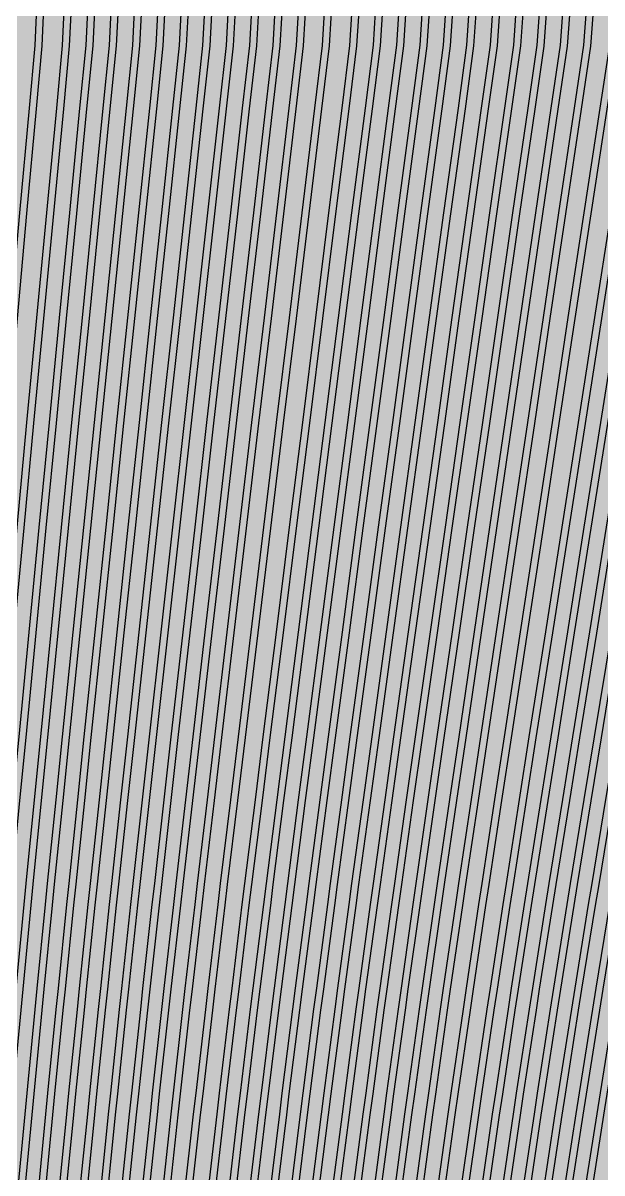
# Model space of a CAD drawing. Header units: metres. Extents: x -7220 to 10980, y -29667 to 1833.
# Drawn here: x 2128.5 to 2301, y -16540.7 to -16197.9 of the extents above; entities that cross this region are included whole.
import ezdxf

# ---------------------------------------------------------------- set-up
doc = ezdxf.new("R2010")
doc.units = ezdxf.units.M
doc.layers.add('Metal1', color=4, linetype='CONTINUOUS')
doc.layers.add('Polyimide', color=7, linetype='CONTINUOUS')

msp = doc.modelspace()

# ---------------------------------------------------------------- hatches: boundary and pattern name
at = {"layer": 'Polyimide'}
msp.add_hatch(color=7, dxfattribs=at).paths.add_polyline_path([(4099.45, -13861.55), (4142.64, -14152.77), (4214.18, -14438.35), (4313.36, -14715.55), (4439.24, -14981.69), (4590.59, -15234.21), (4765.97, -15470.68), (4963.68, -15688.82), (5181.82, -15886.53), (5418.29, -16061.91), (5670.81, -16213.26), (5936.95, -16339.14), (6214.15, -16438.32), (6499.73, -16509.85), (6790.95, -16553.05), (7085, -16567.5), (9980.38, -16567.5), (10058.79, -16571.35), (10136.45, -16582.87), (10212.6, -16601.95), (10286.52, -16628.4), (10357.49, -16661.96), (10424.83, -16702.32), (10487.89, -16749.09), (10546.06, -16801.81), (10598.78, -16859.98), (10645.55, -16923.04), (10685.91, -16990.38), (10719.48, -17061.35), (10745.93, -17135.27), (10765, -17211.43), (10776.52, -17289.08), (10780.38, -17367.5), (10780.38, -21957.3), (10741.61, -22012.91), (10705.97, -22070.59), (10673.58, -22130.14), (10644.53, -22191.39), (10618.92, -22254.16), (10596.82, -22318.25), (10578.3, -22383.46), (10563.41, -22449.6), (10552.21, -22516.46), (10544.72, -22583.84), (10540.97, -22651.53), (10540.97, -22719.32), (10544.72, -22787.01), (10552.21, -22854.38), (10563.41, -22921.24), (10578.3, -22987.38), (10596.82, -23052.6), (10618.92, -23116.68), (10644.53, -23179.45), (10673.58, -23240.71), (10705.97, -23300.26), (10741.61, -23357.93), (10780.38, -23413.54), (10780.38, -28667.5), (10776.52, -28745.91), (10765, -28823.57), (10745.93, -28899.73), (10719.48, -28973.65), (10685.91, -29044.62), (10645.55, -29111.96), (10598.78, -29175.01), (10546.06, -29233.19), (10487.89, -29285.91), (10424.83, -29332.68), (10357.49, -29373.04), (10286.52, -29406.6), (10212.6, -29433.05), (10136.45, -29452.13), (10058.79, -29463.65), (9980.38, -29467.5), (-6219.63, -29467.5), (-6298.04, -29463.65), (-6375.7, -29452.13), (-6451.85, -29433.05), (-6525.77, -29406.6), (-6596.74, -29373.04), (-6664.08, -29332.68), (-6727.14, -29285.91), (-6785.31, -29233.19), (-6838.03, -29175.01), (-6884.8, -29111.96), (-6925.16, -29044.62), (-6958.73, -28973.65), (-6985.18, -28899.73), (-7004.25, -28823.57), (-7015.77, -28745.91), (-7019.63, -28667.5), (-7019.63, -23426.32), (-6979.36, -23370.07), (-6942.33, -23311.63), (-6908.66, -23251.2), (-6878.45, -23188.96), (-6851.81, -23125.12), (-6828.81, -23059.88), (-6809.53, -22993.44), (-6794.04, -22926.02), (-6782.37, -22857.83), (-6774.57, -22789.09), (-6770.67, -22720.02), (-6770.67, -22650.84), (-6774.57, -22581.77), (-6782.37, -22513.03), (-6794.04, -22444.84), (-6809.53, -22377.42), (-6828.81, -22310.98), (-6851.81, -22245.74), (-6878.45, -22181.89), (-6908.66, -22119.66), (-6942.33, -22059.22), (-6979.36, -22000.79), (-7019.63, -21944.54), (-7019.63, -17367.5), (-7015.77, -17289.08), (-7004.25, -17211.43), (-6985.18, -17135.27), (-6958.73, -17061.35), (-6925.16, -16990.38), (-6884.8, -16923.04), (-6838.03, -16859.98), (-6785.31, -16801.81), (-6727.14, -16749.09), (-6664.08, -16702.32), (-6596.74, -16661.96), (-6525.77, -16628.4), (-6451.85, -16601.95), (-6375.7, -16582.87), (-6298.04, -16571.35), (-6219.63, -16567.5), (-3314, -16567.5), (-3019.95, -16553.05), (-2728.73, -16509.85), (-2443.15, -16438.32), (-2165.95, -16339.14), (-1899.81, -16213.26), (-1647.29, -16061.91), (-1410.82, -15886.53), (-1192.68, -15688.82), (-994.97, -15470.68), (-819.59, -15234.21), (-668.24, -14981.69), (-542.36, -14715.55), (-443.18, -14438.35), (-371.64, -14152.77), (-328.45, -13861.55), (-314, -13567.5), (-314, -13373.48), (-317.45, -13328.11), (-327.72, -13283.78), (-344.58, -13241.52), (-367.63, -13202.3), (-396.35, -13167.01), (-430.08, -13136.47), (-468.03, -13111.38), (-509.35, -13092.32), (-509.35, -13092.32), (-578.18, -13061.27), (-642.2, -13021.24), (-700.26, -12972.96), (-751.3, -12917.31), (-794.39, -12855.3), (-828.74, -12788.06), (-853.73, -12716.8), (-868.91, -12642.84), (-874, -12567.5), (-868.91, -12492.16), (-853.73, -12418.19), (-828.74, -12346.94), (-794.39, -12279.7), (-751.3, -12217.69), (-700.26, -12162.04), (-642.2, -12113.76), (-578.18, -12073.73), (-509.35, -12042.68), (-509.35, -12042.68), (-468.03, -12023.62), (-430.08, -11998.53), (-396.35, -11967.99), (-367.63, -11932.7), (-344.58, -11893.47), (-327.72, -11851.21), (-317.45, -11806.89), (-314, -11761.52), (-314, -11074.31), (-317.45, -11028.94), (-327.72, -10984.62), (-344.58, -10942.36), (-367.63, -10903.13), (-396.35, -10867.84), (-430.08, -10837.3), (-468.03, -10812.21), (-509.35, -10793.16), (-509.35, -10793.16), (-578.18, -10762.1), (-642.2, -10722.07), (-700.26, -10673.8), (-751.3, -10618.15), (-794.39, -10556.13), (-828.74, -10488.89), (-853.73, -10417.64), (-868.91, -10343.67), (-874, -10268.33), (-868.91, -10192.99), (-853.73, -10119.03), (-828.74, -10047.77), (-794.39, -9980.53), (-751.3, -9918.52), (-700.26, -9862.87), (-642.2, -9814.59), (-578.18, -9774.56), (-509.35, -9743.51), (-509.35, -9743.51), (-468.03, -9724.45), (-430.08, -9699.36), (-396.35, -9668.82), (-367.63, -9633.53), (-344.58, -9594.31), (-327.72, -9552.05), (-317.45, -9507.72), (-314, -9462.35), (-314, -8775.14), (-317.45, -8729.78), (-327.72, -8685.45), (-344.58, -8643.19), (-367.63, -8603.96), (-396.35, -8568.68), (-430.08, -8538.14), (-468.03, -8513.05), (-509.35, -8493.99), (-509.35, -8493.99), (-578.18, -8462.94), (-642.2, -8422.91), (-700.26, -8374.63), (-751.3, -8318.98), (-794.39, -8256.97), (-828.74, -8189.73), (-853.73, -8118.47), (-868.91, -8044.5), (-874, -7969.17), (-868.91, -7893.83), (-853.73, -7819.86), (-828.74, -7748.61), (-794.39, -7681.36), (-751.3, -7619.35), (-700.26, -7563.7), (-642.2, -7515.42), (-578.18, -7475.4), (-509.35, -7444.34), (-509.35, -7444.34), (-468.03, -7425.28), (-430.08, -7400.2), (-396.35, -7369.66), (-367.63, -7334.37), (-344.58, -7295.14), (-327.72, -7252.88), (-317.45, -7208.56), (-314, -7163.19), (-314, -6475.98), (-317.45, -6430.61), (-327.72, -6386.29), (-344.58, -6344.02), (-367.63, -6304.8), (-396.35, -6269.51), (-430.08, -6238.97), (-468.03, -6213.88), (-509.35, -6194.82), (-509.35, -6194.82), (-578.18, -6163.77), (-642.2, -6123.74), (-700.26, -6075.46), (-751.3, -6019.81), (-794.39, -5957.8), (-828.74, -5890.56), (-853.73, -5819.31), (-868.91, -5745.34), (-874, -5670), (-868.91, -5594.66), (-853.73, -5520.69), (-828.74, -5449.44), (-794.39, -5382.2), (-751.3, -5320.19), (-700.26, -5264.54), (-642.2, -5216.26), (-578.18, -5176.23), (-509.35, -5145.18), (-509.35, -5145.18), (-468.03, -5126.12), (-430.08, -5101.03), (-396.35, -5070.49), (-367.63, -5035.2), (-344.58, -4995.98), (-327.72, -4953.71), (-317.45, -4909.39), (-314, -4864.02), (-314, 380), (-314, 1532.5), (-269, 1532.5), (-268.78, 1525.63), (-268.1, 1518.79), (-266.98, 1512.02), (-265.42, 1505.32), (-263.43, 1498.75), (-261.01, 1492.32), (-258.17, 1486.06), (-254.93, 1480), (-251.3, 1474.17), (-247.3, 1468.58), (-242.94, 1463.27), (-238.25, 1458.25), (-233.23, 1453.56), (-227.92, 1449.2), (-222.33, 1445.2), (-216.5, 1441.57), (-210.44, 1438.33), (-204.18, 1435.49), (-197.75, 1433.07), (-191.18, 1431.08), (-184.48, 1429.52), (-177.71, 1428.4), (-170.87, 1427.72), (-164, 1427.5), (-157.13, 1427.72), (-150.29, 1428.4), (-143.52, 1429.52), (-136.82, 1431.08), (-130.25, 1433.07), (-123.82, 1435.49), (-117.56, 1438.33), (-111.5, 1441.57), (-105.67, 1445.2), (-100.08, 1449.2), (-94.77, 1453.56), (-89.75, 1458.25), (-85.06, 1463.27), (-80.7, 1468.58), (-76.7, 1474.17), (-73.07, 1480), (-69.83, 1486.06), (-66.99, 1492.32), (-64.57, 1498.75), (-62.58, 1505.32), (-61.02, 1512.02), (-59.9, 1518.79), (-59.22, 1525.63), (-59, 1532.5), (1786, 1532.5), (3835, 1532.5), (3835.21, 1539.04), (3835.86, 1545.55), (3836.92, 1552.01), (3838.41, 1558.38), (3840.31, 1564.64), (3842.61, 1570.77), (3845.31, 1576.73), (3848.4, 1582.5), (3851.85, 1588.06), (3855.66, 1593.38), (3859.82, 1598.43), (3864.29, 1603.21), (3869.07, 1607.68), (3874.12, 1611.84), (3879.44, 1615.65), (3885, 1619.1), (3890.77, 1622.19), (3896.73, 1624.89), (3902.86, 1627.19), (3909.12, 1629.09), (3915.49, 1630.58), (3921.95, 1631.64), (3928.46, 1632.29), (3935, 1632.5), (3941.54, 1632.29), (3948.05, 1631.64), (3954.51, 1630.58), (3960.88, 1629.09), (3967.14, 1627.19), (3973.27, 1624.89), (3979.23, 1622.19), (3985, 1619.1), (3990.56, 1615.65), (3995.88, 1611.84), (4000.93, 1607.68), (4005.71, 1603.21), (4010.18, 1598.43), (4014.34, 1593.38), (4018.15, 1588.06), (4021.6, 1582.5), (4024.69, 1576.73), (4027.39, 1570.77), (4029.69, 1564.64), (4031.59, 1558.38), (4033.08, 1552.01), (4034.14, 1545.55), (4034.79, 1539.04), (4035, 1532.5), (4085, 1532.5), (4085, 380), (4085, 330), (4085, -4864.02), (4088.45, -4909.39), (4098.72, -4953.71), (4115.58, -4995.98), (4138.63, -5035.2), (4167.35, -5070.49), (4201.08, -5101.03), (4239.03, -5126.12), (4280.35, -5145.18), (4280.35, -5145.18), (4349.18, -5176.23), (4413.2, -5216.26), (4471.26, -5264.54), (4522.3, -5320.19), (4565.39, -5382.2), (4599.74, -5449.44), (4624.73, -5520.69), (4639.91, -5594.66), (4645, -5670), (4639.91, -5745.34), (4624.73, -5819.31), (4599.74, -5890.56), (4565.39, -5957.8), (4522.3, -6019.81), (4471.26, -6075.46), (4413.2, -6123.74), (4349.18, -6163.77), (4280.35, -6194.82), (4239.03, -6213.88), (4201.08, -6238.97), (4167.35, -6269.51), (4138.63, -6304.8), (4115.58, -6344.02), (4098.72, -6386.29), (4088.45, -6430.61), (4085, -6475.98), (4085, -13567.5), (4099.45, -13861.55)])

# ---------------------------------------------------------------- linework, layer by layer
at = {"layer": 'Metal1'}
for points in [[(2101.41, -16548.19), (2103.49, -16523.2), (2104.02, -16516.94), (2106.17, -16491.95), (2106.71, -16485.7), (2108.93, -16460.71), (2109.49, -16454.46), (2111.75, -16429.46), (2113.44, -16410.72), (2116.27, -16379.48), (2119.1, -16348.24), (2121.93, -16317), (2124.76, -16285.76), (2127.59, -16254.51), (2130.42, -16223.27), (2132.12, -16204.55), (2133.23, -16179.55), (2132.5, -15692.12)], [(2136, -15692.12), (2135.27, -16179.6), (2134.12, -16204.69), (2132.42, -16223.45), (2129.59, -16254.69), (2126.76, -16285.94), (2123.93, -16317.18), (2121.1, -16348.42), (2118.27, -16379.66), (2115.44, -16410.9), (2113.74, -16429.64), (2111.48, -16454.64), (2110.92, -16460.89), (2108.7, -16485.88), (2108.16, -16492.12), (2106.01, -16517.11), (2105.48, -16523.36), (2103.4, -16548.35)], [(2108.3, -16548.18), (2110.47, -16523.19), (2111.02, -16516.94), (2113.26, -16491.95), (2113.83, -16485.7), (2116.14, -16460.71), (2116.73, -16454.45), (2119.08, -16429.46), (2120.85, -16410.72), (2123.8, -16379.47), (2126.75, -16348.23), (2129.7, -16316.99), (2132.65, -16285.75), (2135.6, -16254.51), (2138.55, -16223.27), (2140.32, -16204.55), (2141.48, -16179.55), (2140.75, -15692.12)], [(2144.25, -15692.12), (2143.52, -16179.59), (2142.32, -16204.69), (2140.55, -16223.46), (2137.59, -16254.7), (2134.64, -16285.94), (2131.69, -16317.18), (2128.74, -16348.42), (2125.79, -16379.66), (2122.84, -16410.9), (2121.07, -16429.65), (2118.72, -16454.64), (2118.13, -16460.89), (2115.82, -16485.88), (2115.25, -16492.13), (2113.02, -16517.12), (2112.46, -16523.37), (2110.3, -16548.36)], [(2114.47, -16548.18), (2116.69, -16523.19), (2117.26, -16516.94), (2119.55, -16491.95), (2120.14, -16485.69), (2122.51, -16460.7), (2123.11, -16454.45), (2125.52, -16429.46), (2127.33, -16410.71), (2130.36, -16379.47), (2133.38, -16348.23), (2136.41, -16316.99), (2139.43, -16285.75), (2142.46, -16254.51), (2145.48, -16223.27), (2147.29, -16204.55), (2148.48, -16179.54), (2147.75, -15692.12)], [(2151.25, -15692.12), (2150.52, -16179.59), (2149.29, -16204.69), (2147.47, -16223.46), (2144.45, -16254.7), (2141.42, -16285.94), (2138.4, -16317.18), (2135.37, -16348.42), (2132.35, -16379.66), (2129.32, -16410.91), (2127.51, -16429.65), (2125.1, -16454.64), (2124.5, -16460.89), (2122.13, -16485.88), (2121.55, -16492.13), (2119.25, -16517.12), (2118.68, -16523.37), (2116.46, -16548.36)], [(2120.64, -16548.18), (2122.91, -16523.19), (2123.49, -16516.94), (2125.84, -16491.94), (2126.44, -16485.69), (2128.87, -16460.7), (2129.49, -16454.45), (2131.96, -16429.46), (2133.82, -16410.71), (2136.91, -16379.47), (2140.01, -16348.23), (2143.11, -16316.99), (2146.21, -16285.75), (2149.31, -16254.51), (2152.41, -16223.27), (2154.26, -16204.55), (2155.48, -16179.54), (2154.75, -15692.12)], [(2158.25, -15692.12), (2157.52, -16179.59), (2156.26, -16204.69), (2154.4, -16223.46), (2151.3, -16254.7), (2148.2, -16285.94), (2145.1, -16317.19), (2142, -16348.43), (2138.9, -16379.67), (2135.81, -16410.91), (2133.95, -16429.65), (2131.48, -16454.64), (2130.86, -16460.9), (2128.43, -16485.88), (2127.84, -16492.13), (2125.48, -16517.12), (2124.9, -16523.37), (2122.63, -16548.36)], [(2126.8, -16548.18), (2129.13, -16523.19), (2129.73, -16516.93), (2132.14, -16491.94), (2132.75, -16485.69), (2135.23, -16460.7), (2135.86, -16454.45), (2138.39, -16429.45), (2140.3, -16410.71), (2143.47, -16379.47), (2146.64, -16348.23), (2149.81, -16316.99), (2152.99, -16285.74), (2156.16, -16254.5), (2159.33, -16223.26), (2161.23, -16204.54), (2162.48, -16179.54), (2161.75, -15692.12)], [(2165.25, -15692.12), (2164.52, -16179.59), (2163.23, -16204.7), (2161.32, -16223.46), (2158.15, -16254.71), (2154.98, -16285.95), (2151.8, -16317.19), (2148.63, -16348.43), (2145.46, -16379.67), (2142.29, -16410.91), (2140.38, -16429.66), (2137.85, -16454.65), (2137.22, -16460.9), (2134.74, -16485.89), (2134.13, -16492.14), (2131.72, -16517.12), (2131.13, -16523.37), (2128.79, -16548.36)], [(2132.97, -16548.18), (2135.35, -16523.18), (2135.96, -16516.93), (2138.43, -16491.94), (2139.05, -16485.69), (2141.6, -16460.7), (2142.24, -16454.44), (2144.83, -16429.45), (2146.78, -16410.71), (2150.02, -16379.47), (2153.27, -16348.22), (2156.52, -16316.98), (2159.77, -16285.74), (2163.01, -16254.5), (2166.26, -16223.26), (2168.2, -16204.54), (2169.48, -16179.53), (2168.75, -15692.12)], [(2172.25, -15692.12), (2171.52, -16179.59), (2170.2, -16204.7), (2168.25, -16223.47), (2165, -16254.71), (2161.75, -16285.95), (2158.51, -16317.19), (2155.26, -16348.43), (2152.01, -16379.67), (2148.77, -16410.91), (2146.82, -16429.66), (2144.23, -16454.65), (2143.59, -16460.9), (2141.04, -16485.89), (2140.42, -16492.14), (2137.95, -16517.13), (2137.35, -16523.38), (2134.96, -16548.36)], [(2139.13, -16548.17), (2141.58, -16523.18), (2142.2, -16516.93), (2144.72, -16491.94), (2145.36, -16485.68), (2147.96, -16460.69), (2148.62, -16454.44), (2151.27, -16429.45), (2153.26, -16410.7), (2156.58, -16379.46), (2159.9, -16348.22), (2163.22, -16316.98), (2166.54, -16285.74), (2169.86, -16254.5), (2173.18, -16223.26), (2175.17, -16204.54), (2176.48, -16179.53), (2175.75, -15692.12)], [(2179.25, -15692.12), (2178.52, -16179.58), (2177.17, -16204.7), (2175.17, -16223.47), (2171.85, -16254.71), (2168.53, -16285.95), (2165.21, -16317.19), (2161.89, -16348.43), (2158.57, -16379.67), (2155.25, -16410.91), (2153.26, -16429.66), (2150.61, -16454.65), (2149.95, -16460.9), (2147.35, -16485.89), (2146.71, -16492.14), (2144.19, -16517.13), (2143.57, -16523.38), (2141.13, -16548.37)], [(2145.3, -16548.17), (2147.8, -16523.18), (2148.43, -16516.93), (2151.01, -16491.94), (2151.66, -16485.68), (2154.32, -16460.69), (2155, -16454.44), (2157.7, -16429.45), (2159.74, -16410.7), (2163.14, -16379.46), (2166.53, -16348.22), (2169.93, -16316.98), (2173.32, -16285.74), (2176.72, -16254.5), (2180.11, -16223.26), (2182.14, -16204.54), (2183.48, -16179.53), (2182.75, -15692.12)], [(2186.25, -15692.12), (2185.52, -16179.58), (2184.14, -16204.7), (2182.1, -16223.47), (2178.7, -16254.71), (2175.31, -16285.95), (2171.91, -16317.19), (2168.52, -16348.44), (2165.12, -16379.68), (2161.73, -16410.92), (2159.69, -16429.66), (2156.99, -16454.65), (2156.31, -16460.91), (2153.65, -16485.89), (2153, -16492.14), (2150.42, -16517.13), (2149.79, -16523.38), (2147.29, -16548.37)], [(2151.47, -16548.17), (2154.02, -16523.18), (2154.67, -16516.92), (2157.3, -16491.93), (2157.97, -16485.68), (2160.69, -16460.69), (2161.38, -16454.44), (2164.14, -16429.44), (2166.22, -16410.7), (2169.69, -16379.46), (2173.16, -16348.22), (2176.63, -16316.98), (2180.1, -16285.74), (2183.57, -16254.49), (2187.04, -16223.25), (2189.12, -16204.54), (2190.48, -16179.52), (2189.75, -15692.12)], [(2193.25, -15692.12), (2192.52, -16179.58), (2191.11, -16204.7), (2189.02, -16223.47), (2185.56, -16254.72), (2182.09, -16285.96), (2178.62, -16317.2), (2175.15, -16348.44), (2171.68, -16379.68), (2168.21, -16410.92), (2166.13, -16429.67), (2163.36, -16454.66), (2162.67, -16460.91), (2159.96, -16485.89), (2159.29, -16492.15), (2156.65, -16517.13), (2156.01, -16523.38), (2153.46, -16548.37)], [(2157.63, -16548.17), (2160.24, -16523.18), (2160.9, -16516.92), (2163.59, -16491.93), (2164.27, -16485.68), (2167.05, -16460.69), (2167.75, -16454.43), (2170.58, -16429.44), (2172.7, -16410.7), (2176.25, -16379.46), (2179.79, -16348.21), (2183.33, -16316.97), (2186.88, -16285.73), (2190.42, -16254.49), (2193.96, -16223.25), (2196.09, -16204.53), (2197.48, -16179.52), (2196.75, -15692.12)], [(2200.25, -15692.12), (2199.52, -16179.58), (2198.08, -16204.7), (2195.95, -16223.48), (2192.41, -16254.72), (2188.86, -16285.96), (2185.32, -16317.2), (2181.78, -16348.44), (2178.23, -16379.68), (2174.69, -16410.92), (2172.57, -16429.67), (2169.74, -16454.66), (2169.04, -16460.91), (2166.26, -16485.9), (2165.58, -16492.15), (2162.89, -16517.13), (2162.23, -16523.39), (2159.62, -16548.37)], [(2163.8, -16548.16), (2166.46, -16523.17), (2167.13, -16516.92), (2169.88, -16491.93), (2170.58, -16485.68), (2173.41, -16460.69), (2174.13, -16454.43), (2177.02, -16429.44), (2179.19, -16410.69), (2182.8, -16379.45), (2186.42, -16348.21), (2190.04, -16316.97), (2193.65, -16285.73), (2197.27, -16254.49), (2200.89, -16223.25), (2203.06, -16204.53), (2204.48, -16179.51), (2203.75, -15692.12)], [(2207.25, -15692.12), (2206.52, -16179.57), (2205.05, -16204.71), (2202.88, -16223.48), (2199.26, -16254.72), (2195.64, -16285.96), (2192.02, -16317.2), (2188.41, -16348.44), (2184.79, -16379.68), (2181.17, -16410.92), (2179, -16429.67), (2176.12, -16454.66), (2175.4, -16460.91), (2172.57, -16485.9), (2171.87, -16492.15), (2169.12, -16517.14), (2168.45, -16523.39), (2165.79, -16548.37)], [(2169.97, -16548.16), (2172.68, -16523.17), (2173.37, -16516.92), (2176.17, -16491.93), (2176.88, -16485.67), (2179.77, -16460.68), (2180.51, -16454.43), (2183.45, -16429.44), (2185.67, -16410.69), (2189.36, -16379.45), (2193.05, -16348.21), (2196.74, -16316.97), (2200.43, -16285.73), (2204.12, -16254.49), (2207.82, -16223.25), (2210.03, -16204.53), (2211.48, -16179.51), (2210.75, -15692.12)], [(2214.25, -15692.12), (2213.52, -16179.57), (2212.02, -16204.71), (2209.8, -16223.48), (2206.11, -16254.72), (2202.42, -16285.96), (2198.73, -16317.2), (2195.04, -16348.44), (2191.34, -16379.69), (2187.65, -16410.93), (2185.44, -16429.67), (2182.5, -16454.66), (2181.76, -16460.92), (2178.87, -16485.9), (2178.16, -16492.15), (2175.36, -16517.14), (2174.67, -16523.39), (2171.95, -16548.38)], [(2176.57, -16548.16), (2179.36, -16523.17), (2180.07, -16516.91), (2182.95, -16491.93), (2183.68, -16485.67), (2186.65, -16460.68), (2187.4, -16454.43), (2190.43, -16429.43), (2192.7, -16410.69), (2196.5, -16379.45), (2200.29, -16348.21), (2204.08, -16316.97), (2207.88, -16285.73), (2211.67, -16254.48), (2215.46, -16223.24), (2217.74, -16204.53), (2219.23, -16179.5), (2218.5, -15692.12)], [(2222, -15692.12), (2221.27, -16179.57), (2219.73, -16204.71), (2217.45, -16223.48), (2213.66, -16254.73), (2209.86, -16285.97), (2206.07, -16317.21), (2202.28, -16348.45), (2198.48, -16379.69), (2194.69, -16410.93), (2192.41, -16429.68), (2189.39, -16454.67), (2188.63, -16460.92), (2185.67, -16485.9), (2184.93, -16492.16), (2182.05, -16517.14), (2181.35, -16523.39), (2178.56, -16548.38)], [(2183.47, -16548.16), (2186.34, -16523.17), (2187.07, -16516.91), (2190.04, -16491.92), (2190.8, -16485.67), (2193.86, -16460.68), (2194.64, -16454.42), (2197.76, -16429.43), (2200.11, -16410.68), (2204.03, -16379.44), (2207.94, -16348.2), (2211.85, -16316.96), (2215.77, -16285.72), (2219.68, -16254.48), (2223.59, -16223.24), (2225.94, -16204.53), (2227.48, -16179.5), (2226.75, -15692.12)], [(2230.25, -15692.12), (2229.52, -16179.56), (2227.93, -16204.71), (2225.58, -16223.49), (2221.66, -16254.73), (2217.75, -16285.97), (2213.84, -16317.21), (2209.92, -16348.45), (2206.01, -16379.69), (2202.1, -16410.93), (2199.75, -16429.68), (2196.63, -16454.67), (2195.85, -16460.92), (2192.79, -16485.91), (2192.03, -16492.16), (2189.06, -16517.15), (2188.33, -16523.4), (2185.45, -16548.38)], [(2189.63, -16548.15), (2192.56, -16523.16), (2193.31, -16516.91), (2196.33, -16491.92), (2197.11, -16485.66), (2200.23, -16460.68), (2201.02, -16454.42), (2204.2, -16429.43), (2206.59, -16410.68), (2210.58, -16379.44), (2214.57, -16348.2), (2218.56, -16316.96), (2222.54, -16285.72), (2226.53, -16254.48), (2230.52, -16223.24), (2232.91, -16204.52), (2234.48, -16179.49), (2233.75, -15692.12)], [(2237.25, -15692.12), (2236.52, -16179.56), (2234.9, -16204.71), (2232.5, -16223.49), (2228.52, -16254.73), (2224.53, -16285.97), (2220.54, -16317.21), (2216.55, -16348.45), (2212.57, -16379.69), (2208.58, -16410.94), (2206.18, -16429.68), (2203, -16454.67), (2202.21, -16460.93), (2199.09, -16485.91), (2198.32, -16492.16), (2195.29, -16517.15), (2194.55, -16523.4), (2191.62, -16548.38)], [(2195.8, -16548.15), (2198.78, -16523.16), (2199.54, -16516.91), (2202.63, -16491.92), (2203.41, -16485.66), (2206.59, -16460.67), (2207.4, -16454.42), (2210.64, -16429.43), (2213.08, -16410.68), (2217.14, -16379.44), (2221.2, -16348.2), (2225.26, -16316.96), (2229.32, -16285.72), (2233.38, -16254.48), (2237.45, -16223.23), (2239.88, -16204.52), (2241.48, -16179.49), (2240.75, -15692.12)], [(2244.25, -15692.12), (2243.52, -16179.55), (2241.87, -16204.72), (2239.43, -16223.49), (2235.37, -16254.73), (2231.31, -16285.97), (2227.24, -16317.22), (2223.18, -16348.46), (2219.12, -16379.7), (2215.06, -16410.94), (2212.62, -16429.68), (2209.38, -16454.67), (2208.57, -16460.93), (2205.39, -16485.91), (2204.61, -16492.17), (2201.53, -16517.15), (2200.77, -16523.4), (2197.78, -16548.39)], [(2201.96, -16548.15), (2205, -16523.16), (2205.78, -16516.9), (2208.92, -16491.92), (2209.72, -16485.66), (2212.95, -16460.67), (2213.78, -16454.42), (2217.07, -16429.42), (2219.56, -16410.68), (2223.69, -16379.44), (2227.83, -16348.2), (2231.96, -16316.96), (2236.1, -16285.71), (2240.24, -16254.47), (2244.37, -16223.23), (2246.85, -16204.52), (2248.48, -16179.48), (2247.75, -15692.12)], [(2251.25, -15692.12), (2250.52, -16179.55), (2248.84, -16204.72), (2246.36, -16223.5), (2242.22, -16254.74), (2238.08, -16285.98), (2233.95, -16317.22), (2229.81, -16348.46), (2225.68, -16379.7), (2221.54, -16410.94), (2219.06, -16429.69), (2215.76, -16454.68), (2214.94, -16460.93), (2211.7, -16485.92), (2210.9, -16492.17), (2207.76, -16517.15), (2206.99, -16523.4), (2203.95, -16548.39)], [(2208.13, -16548.15), (2211.22, -16523.16), (2212.01, -16516.9), (2215.21, -16491.91), (2216.02, -16485.66), (2219.32, -16460.67), (2220.15, -16454.41), (2223.51, -16429.42), (2226.04, -16410.68), (2230.25, -16379.43), (2234.46, -16348.19), (2238.67, -16316.95), (2242.88, -16285.71), (2247.09, -16254.47), (2251.3, -16223.23), (2253.82, -16204.52), (2255.48, -16179.48), (2254.75, -15692.12)], [(2258.25, -15692.12), (2257.52, -16179.55), (2255.81, -16204.72), (2253.28, -16223.5), (2249.07, -16254.74), (2244.86, -16285.98), (2240.65, -16317.22), (2236.44, -16348.46), (2232.23, -16379.7), (2228.02, -16410.94), (2225.49, -16429.69), (2222.14, -16454.68), (2221.3, -16460.93), (2218, -16485.92), (2217.19, -16492.17), (2214, -16517.15), (2213.21, -16523.41), (2210.12, -16548.39)], [(2214.3, -16548.15), (2217.45, -16523.16), (2218.25, -16516.9), (2221.5, -16491.91), (2222.33, -16485.66), (2225.68, -16460.67), (2226.53, -16454.41), (2229.95, -16429.42), (2232.52, -16410.67), (2236.8, -16379.43), (2241.09, -16348.19), (2245.37, -16316.95), (2249.66, -16285.71), (2253.94, -16254.47), (2258.23, -16223.23), (2260.79, -16204.52), (2262.48, -16179.47), (2261.75, -15692.12)], [(2265.25, -15692.12), (2264.52, -16179.54), (2262.78, -16204.72), (2260.21, -16223.5), (2255.92, -16254.74), (2251.64, -16285.98), (2247.35, -16317.22), (2243.07, -16348.46), (2238.79, -16379.7), (2234.5, -16410.95), (2231.93, -16429.69), (2228.51, -16454.68), (2227.66, -16460.94), (2224.31, -16485.92), (2223.48, -16492.17), (2220.23, -16517.16), (2219.43, -16523.41), (2216.28, -16548.39)], [(2220.46, -16548.14), (2223.67, -16523.16), (2224.48, -16516.9), (2227.79, -16491.91), (2228.63, -16485.65), (2232.04, -16460.67), (2232.91, -16454.41), (2236.39, -16429.42), (2239, -16410.67), (2243.36, -16379.43), (2247.72, -16348.19), (2252.08, -16316.95), (2256.43, -16285.71), (2260.79, -16254.47), (2265.15, -16223.23), (2267.76, -16204.52), (2269.48, -16179.47), (2268.75, -15692.12)], [(2272.25, -15692.12), (2271.52, -16179.54), (2269.75, -16204.72), (2267.13, -16223.5), (2262.77, -16254.74), (2258.42, -16285.98), (2254.06, -16317.22), (2249.7, -16348.47), (2245.34, -16379.71), (2240.98, -16410.95), (2238.37, -16429.69), (2234.89, -16454.68), (2234.03, -16460.94), (2230.61, -16485.92), (2229.77, -16492.17), (2226.46, -16517.16), (2225.65, -16523.41), (2222.45, -16548.4)], [(2226.63, -16548.14), (2229.89, -16523.15), (2230.72, -16516.9), (2234.08, -16491.91), (2234.94, -16485.65), (2238.41, -16460.66), (2239.29, -16454.41), (2242.82, -16429.42), (2245.48, -16410.67), (2249.92, -16379.43), (2254.35, -16348.19), (2258.78, -16316.95), (2263.21, -16285.71), (2267.65, -16254.46), (2272.08, -16223.22), (2274.73, -16204.51), (2276.48, -16179.47), (2275.75, -15692.12)], [(2279.25, -15692.12), (2278.52, -16179.54), (2276.72, -16204.72), (2274.06, -16223.5), (2269.63, -16254.75), (2265.19, -16285.99), (2260.76, -16317.23), (2256.33, -16348.47), (2251.9, -16379.71), (2247.46, -16410.95), (2244.8, -16429.7), (2241.27, -16454.69), (2240.39, -16460.94), (2236.92, -16485.92), (2236.06, -16492.18), (2232.7, -16517.16), (2231.87, -16523.41), (2228.61, -16548.4)], [(2232.8, -16548.14), (2236.11, -16523.15), (2236.95, -16516.89), (2240.37, -16491.91), (2241.24, -16485.65), (2244.77, -16460.66), (2245.67, -16454.4), (2249.26, -16429.41), (2251.96, -16410.67), (2256.47, -16379.43), (2260.98, -16348.18), (2265.48, -16316.94), (2269.99, -16285.7), (2274.5, -16254.46), (2279, -16223.22), (2281.7, -16204.51), (2283.48, -16179.46), (2282.75, -15692.12)], [(2286.25, -15692.12), (2285.52, -16179.53), (2283.69, -16204.73), (2280.98, -16223.51), (2276.48, -16254.75), (2271.97, -16285.99), (2267.46, -16317.23), (2262.96, -16348.47), (2258.45, -16379.71), (2253.94, -16410.95), (2251.24, -16429.7), (2247.65, -16454.69), (2246.75, -16460.94), (2243.22, -16485.93), (2242.35, -16492.18), (2238.93, -16517.16), (2238.09, -16523.42), (2234.78, -16548.4)], [(2238.96, -16548.14), (2242.33, -16523.15), (2243.18, -16516.89), (2246.66, -16491.9), (2247.55, -16485.65), (2251.13, -16460.66), (2252.05, -16454.4), (2255.7, -16429.41), (2258.45, -16410.66), (2263.03, -16379.42), (2267.61, -16348.18), (2272.19, -16316.94), (2276.77, -16285.7), (2281.35, -16254.46), (2285.93, -16223.22), (2288.67, -16204.51), (2290.48, -16179.46), (2289.75, -15692.12)], [(2293.25, -15692.12), (2292.52, -16179.53), (2290.66, -16204.73), (2287.91, -16223.51), (2283.33, -16254.75), (2278.75, -16285.99), (2274.17, -16317.23), (2269.59, -16348.47), (2265.01, -16379.71), (2260.43, -16410.95), (2257.68, -16429.7), (2254.02, -16454.69), (2253.11, -16460.95), (2249.53, -16485.93), (2248.64, -16492.18), (2245.17, -16517.17), (2244.31, -16523.42), (2240.94, -16548.4)], [(2245.13, -16548.13), (2248.55, -16523.15), (2249.42, -16516.89), (2252.95, -16491.9), (2253.85, -16485.64), (2257.5, -16460.66), (2258.42, -16454.4), (2262.13, -16429.41), (2264.93, -16410.66), (2269.58, -16379.42), (2274.24, -16348.18), (2278.89, -16316.94), (2283.55, -16285.7), (2288.2, -16254.46), (2292.86, -16223.22), (2295.64, -16204.51), (2297.48, -16179.45), (2296.75, -15692.12)], [(2300.25, -15692.12), (2299.52, -16179.53), (2297.63, -16204.73), (2294.83, -16223.51), (2290.18, -16254.75), (2285.52, -16285.99), (2280.87, -16317.23), (2276.22, -16348.47), (2271.56, -16379.72), (2266.91, -16410.96), (2264.11, -16429.7), (2260.4, -16454.69), (2259.48, -16460.95), (2255.83, -16485.93), (2254.93, -16492.18), (2251.4, -16517.17), (2250.53, -16523.42), (2247.11, -16548.4)], [(2251.73, -16548.13), (2255.23, -16523.14), (2256.12, -16516.89), (2259.73, -16491.9), (2260.65, -16485.64), (2264.37, -16460.65), (2265.32, -16454.4), (2269.11, -16429.41), (2271.96, -16410.66), (2276.72, -16379.42), (2281.48, -16348.18), (2286.23, -16316.94), (2290.99, -16285.7), (2295.75, -16254.45), (2300.5, -16223.21), (2303.35, -16204.51), (2305.23, -16179.44), (2304.5, -15692.12)], [(2308, -15692.12), (2307.27, -16179.52), (2305.34, -16204.73), (2302.48, -16223.51), (2297.73, -16254.76), (2292.97, -16286), (2288.21, -16317.24), (2283.46, -16348.48), (2278.7, -16379.72), (2273.94, -16410.96), (2271.09, -16429.71), (2267.3, -16454.7), (2266.35, -16460.95), (2262.63, -16485.93), (2261.71, -16492.19), (2258.1, -16517.17), (2257.21, -16523.42), (2253.71, -16548.41)], [(2258.63, -16548.13), (2262.21, -16523.14), (2263.12, -16516.88), (2266.83, -16491.9), (2267.77, -16485.64), (2271.59, -16460.65), (2272.56, -16454.39), (2276.45, -16429.4), (2279.37, -16410.66), (2284.25, -16379.41), (2289.13, -16348.17), (2294, -16316.93), (2298.88, -16285.69), (2303.76, -16254.45), (2308.63, -16223.21), (2311.56, -16204.5), (2313.48, -16179.44), (2312.75, -15692.12)], [(2316.25, -15692.12), (2315.52, -16179.51), (2313.54, -16204.74), (2310.61, -16223.52), (2305.73, -16254.76), (2300.86, -16286), (2295.98, -16317.24), (2291.1, -16348.48), (2286.23, -16379.72), (2281.35, -16410.96), (2278.42, -16429.71), (2274.53, -16454.7), (2273.56, -16460.96), (2269.75, -16485.94), (2268.8, -16492.19), (2265.1, -16517.17), (2264.19, -16523.43), (2260.61, -16548.41)], [(2264.79, -16548.13), (2268.43, -16523.14), (2269.36, -16516.88), (2273.12, -16491.89), (2274.07, -16485.64), (2277.95, -16460.65), (2278.94, -16454.39), (2282.88, -16429.4), (2285.85, -16410.65), (2290.81, -16379.41), (2295.76, -16348.17), (2300.71, -16316.93), (2305.66, -16285.69), (2310.61, -16254.45), (2315.56, -16223.21), (2318.53, -16204.5), (2320.48, -16179.43), (2319.75, -15692.12)], [(2323.25, -15692.12), (2322.52, -16179.51), (2320.51, -16204.74), (2317.54, -16223.52), (2312.59, -16254.76), (2307.63, -16286), (2302.68, -16317.24), (2297.73, -16348.48), (2292.78, -16379.72), (2287.83, -16410.97), (2284.86, -16429.71), (2280.91, -16454.7), (2279.93, -16460.96), (2276.05, -16485.94), (2275.09, -16492.19), (2271.34, -16517.18), (2270.41, -16523.43), (2266.77, -16548.41)], [(2270.96, -16548.12), (2274.65, -16523.14), (2275.59, -16516.88), (2279.41, -16491.89), (2280.38, -16485.63), (2284.31, -16460.65), (2285.31, -16454.39), (2289.32, -16429.4), (2292.34, -16410.65), (2297.36, -16379.41), (2302.39, -16348.17), (2307.41, -16316.93), (2312.44, -16285.69), (2317.46, -16254.45), (2322.49, -16223.2), (2325.5, -16204.5), (2327.48, -16179.43), (2326.75, -15692.12)], [(2330.25, -15692.12), (2329.52, -16179.51), (2327.48, -16204.74), (2324.46, -16223.52), (2319.44, -16254.76), (2314.41, -16286), (2309.39, -16317.25), (2304.36, -16348.49), (2299.34, -16379.73), (2294.31, -16410.97), (2291.3, -16429.71), (2287.29, -16454.7), (2286.29, -16460.96), (2282.35, -16485.94), (2281.38, -16492.2), (2277.57, -16517.18), (2276.63, -16523.43), (2272.94, -16548.41)], [(2277.13, -16548.12), (2280.87, -16523.14), (2281.83, -16516.88), (2285.7, -16491.89), (2286.68, -16485.63), (2290.68, -16460.65), (2291.69, -16454.39), (2295.76, -16429.4), (2298.82, -16410.65), (2303.92, -16379.41), (2309.02, -16348.17), (2314.12, -16316.93), (2319.21, -16285.68), (2324.31, -16254.44), (2329.41, -16223.2), (2332.47, -16204.5), (2334.48, -16179.42), (2333.75, -15692.12)], [(2337.25, -15692.12), (2336.52, -16179.5), (2334.45, -16204.74), (2331.39, -16223.52), (2326.29, -16254.77), (2321.19, -16286.01), (2316.09, -16317.25), (2310.99, -16348.49), (2305.89, -16379.73), (2300.79, -16410.97), (2297.73, -16429.72), (2293.67, -16454.71), (2292.65, -16460.96), (2288.66, -16485.94), (2287.67, -16492.2), (2283.8, -16517.18), (2282.85, -16523.44), (2279.11, -16548.42)], [(2283.29, -16548.12), (2287.09, -16523.13), (2288.06, -16516.87), (2291.99, -16491.89), (2292.99, -16485.63), (2297.04, -16460.64), (2298.07, -16454.38), (2302.19, -16429.39), (2305.3, -16410.65), (2310.47, -16379.4), (2315.65, -16348.16), (2320.82, -16316.92), (2325.99, -16285.68), (2331.17, -16254.44), (2336.34, -16223.2), (2339.44, -16204.5), (2341.48, -16179.41), (2340.75, -15692.12)], [(2344.25, -15692.12), (2343.52, -16179.5), (2341.42, -16204.74), (2338.31, -16223.53), (2333.14, -16254.77), (2327.97, -16286.01), (2322.79, -16317.25), (2317.62, -16348.49), (2312.45, -16379.73), (2307.27, -16410.97), (2304.17, -16429.72), (2300.04, -16454.71), (2299.01, -16460.97), (2294.96, -16485.95), (2293.96, -16492.2), (2290.04, -16517.18), (2289.07, -16523.44), (2285.27, -16548.42)], [(2289.46, -16548.12), (2293.32, -16523.13), (2294.3, -16516.87), (2298.28, -16491.89), (2299.29, -16485.63), (2303.4, -16460.64), (2304.45, -16454.38), (2308.63, -16429.39), (2311.78, -16410.64), (2317.03, -16379.4), (2322.28, -16348.16), (2327.52, -16316.92), (2332.77, -16285.68), (2338.02, -16254.44), (2343.27, -16223.2), (2346.41, -16204.49), (2348.48, -16179.41), (2347.75, -15692.12)], [(2351.25, -15692.12), (2350.52, -16179.49), (2348.39, -16204.74), (2345.24, -16223.53), (2339.99, -16254.77), (2334.74, -16286.01), (2329.5, -16317.25), (2324.25, -16348.49), (2319, -16379.73), (2313.75, -16410.97), (2310.6, -16429.72), (2306.42, -16454.71), (2305.38, -16460.97), (2301.27, -16485.95), (2300.26, -16492.2), (2296.27, -16517.18), (2295.29, -16523.44), (2291.44, -16548.42)], [(2295.63, -16548.12), (2299.54, -16523.13), (2300.53, -16516.87), (2304.57, -16491.89), (2305.6, -16485.62), (2309.77, -16460.64), (2310.83, -16454.38), (2315.07, -16429.39), (2318.26, -16410.64), (2323.58, -16379.4), (2328.91, -16348.16), (2334.23, -16316.92), (2339.55, -16285.68), (2344.87, -16254.44), (2350.19, -16223.2), (2353.38, -16204.49), (2355.48, -16179.4), (2354.75, -15692.12)], [(2358.25, -15692.12), (2357.52, -16179.49), (2355.36, -16204.75), (2352.16, -16223.53), (2346.84, -16254.77), (2341.52, -16286.01), (2336.2, -16317.25), (2330.88, -16348.5), (2325.56, -16379.74), (2320.23, -16410.98), (2317.04, -16429.72), (2312.8, -16454.71), (2311.74, -16460.97), (2307.57, -16485.95), (2306.55, -16492.21), (2302.51, -16517.19), (2301.51, -16523.44), (2297.6, -16548.42)]]:
    msp.add_lwpolyline(points, dxfattribs=at)

doc.saveas('drawing.dxf')
